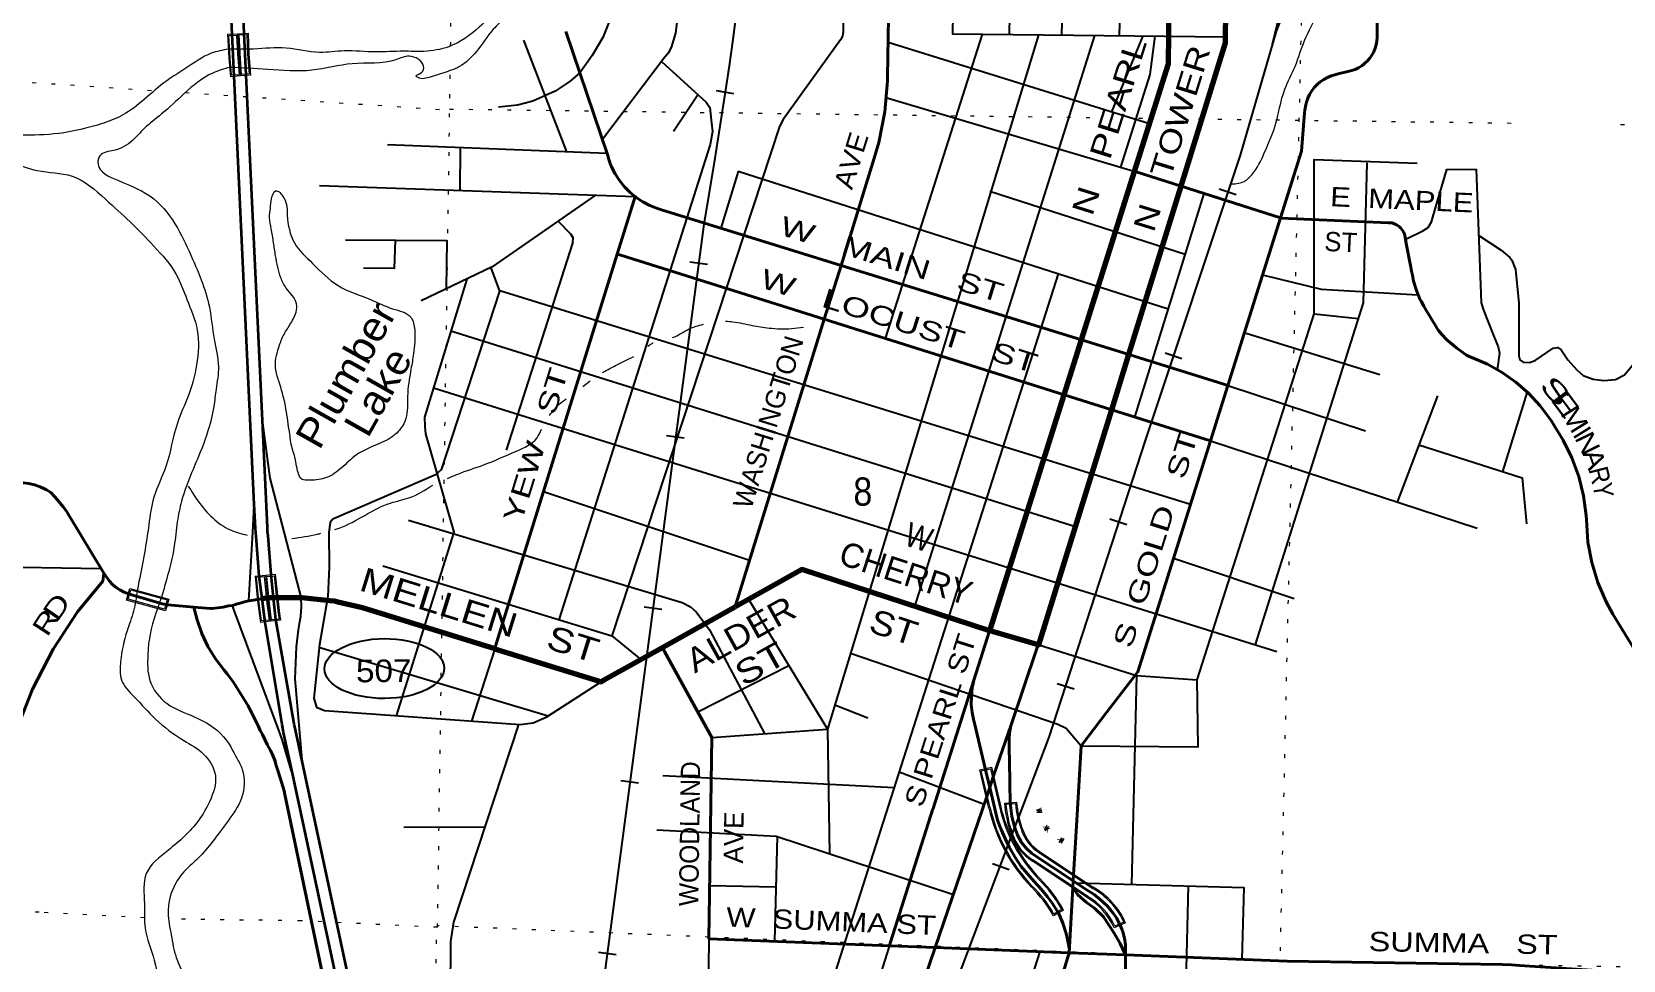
# Model space of a CAD drawing. Header units: feet. Extents: x -518066 to -250644, y -364975 to -177792.
# Drawn here: x -498578 to -488679, y -285641 to -279866 of the extents above; entities that cross this region are included whole.
import ezdxf
from ezdxf.enums import TextEntityAlignment as Align

# ---------------------------------------------------------------- set-up
doc = ezdxf.new("R2010")
doc.units = ezdxf.units.FT
doc.header["$LTSCALE"] = 80
doc.linetypes.add('DOTTED', pattern=[1.5, 0.3, -1.2])
for name, color, linetype, lineweight in [('17', 7, 'Continuous', 25), ('18', 7, 'Continuous', 35), ('19', 7, 'Continuous', 25), ('23', 7, 'Continuous', 70), ('26', 7, 'Continuous', 40), ('29', 7, 'Continuous', 25), ('34', 7, 'Continuous', 25), ('39', 7, 'Continuous', 13), ('41', 7, 'Continuous', 13), ('55', 7, 'Continuous', 13), ('61', 7, 'Continuous', 13), ('7', 7, 'DOTTED', 13)]:
    doc.layers.add(name, color=color, linetype=linetype, lineweight=lineweight)
doc.layers.add('27', color=7, linetype='Continuous')

msp = doc.modelspace()

# ---------------------------------------------------------------- linework, layer by layer
at = {"layer": '17'}
msp.add_ellipse((-496385.31, -283827.27), major_axis=(372.5, 2.39), ratio=0.500121, dxfattribs=at)
at = {"layer": '18'}
for points in [[(-497143.84, -282283.7), (-497244.75, -280136.22), (-497318.66, -278563.31)], [(-497194.61, -282807.08), (-497319.82, -280142.49), (-497391.39, -278619.4)], [(-497074.29, -283386.72), (-497088.5, -283242.92), (-497107.38, -283000.46), (-497111.33, -282975.46), (-497112.5, -282950.46), (-497143.84, -282283.7)], [(-497145.5, -283392.35), (-497163.46, -283249.97), (-497182.6, -283004), (-497185.31, -282982.09), (-497187.7, -282954), (-497194.61, -282807.08)], [(-496955.37, -284488.03), (-497011.8, -284224.75), (-497015.24, -284209.67), (-497021.92, -284174.75), (-497126.86, -283540.08), (-497145.5, -283392.35)], [(-496896.42, -284403.88), (-496938.18, -284209.01), (-496945.86, -284173.17), (-496948.29, -284159.01), (-497060.83, -283522.9), (-497074.29, -283386.72)], [(-496807.99, -295885.87), (-496674.35, -295697.74), (-496527.45, -295436.93), (-496408.62, -295162.19), (-496319.16, -294876.54), (-496260.04, -294583.1), (-496234.57, -294313.1), (-496232.36, -294289.65), (-496229.11, -294263.1), (-495843.84, -291120.35), (-495786.11, -290649.41), (-495782.96, -290623.72), (-495781.29, -290599.41), (-495766.02, -290376.89), (-495770.68, -289866.23), (-495828.7, -289358.85), (-495933.41, -288887.47), (-495940.92, -288862.47), (-495946.28, -288837.47), (-496896.42, -284403.88)], [(-496666.55, -295530.71), (-496594.88, -295403.47), (-496479.18, -295135.97), (-496392.07, -294857.83), (-496334.52, -294572.12), (-496309.5, -294306.95), (-496306.71, -294277.38), (-496304.2, -294256.95), (-495887.95, -290861.35), (-495860.97, -290641.3), (-495857.87, -290615.95), (-495856.17, -290591.3), (-495841.23, -290373.64), (-495845.82, -289870.85), (-495902.95, -289371.31), (-496006.92, -288903.24), (-496014.52, -288878.24), (-496019.88, -288853.24), (-496955.37, -284488.03)]]:
    msp.add_lwpolyline(points, dxfattribs=at)
at = {"layer": '19'}
for points in [[(-496902.14, -283387.92), (-496903.16, -283383.48), (-497096.03, -282642.39), (-497139.76, -282314.33), (-497143.84, -282283.7)], [(-497228.45, -283406.56), (-497204.4, -282979), (-497197.55, -282857.08), (-497194.61, -282807.08)], [(-496896.42, -284403.88), (-496897.27, -284394.02), (-496940.64, -283890.98), (-496932.59, -283691.76), (-496919.14, -283586.57), (-496915.96, -283561.76), (-496911.42, -283536.57), (-496905.12, -283501.61), (-496900.63, -283440.84), (-496902.14, -283387.92)], [(-496955.37, -284488.03), (-496962.18, -284465.18), (-497020.65, -284268.98), (-497039.85, -284217.27), (-497321.42, -283459.06), (-497330.7, -283434.06)]]:
    msp.add_lwpolyline(points, dxfattribs=at)
at = {"layer": '23'}
for p, q in [((-492048.78, -281782.57), (-491718.71, -280734.31)), ((-491753.74, -281874.13), (-491428.96, -280826.59)), ((-492156.4, -282124.33), (-492048.78, -281782.57)), ((-491860.23, -282217.62), (-491753.74, -281874.13)), ((-496902.14, -283387.92), (-497074.29, -283386.72)), ((-494655.7, -283695.19), (-494203.58, -283443.02)), ((-492620.09, -283592.35), (-492620.08, -283592.35)), ((-492317.46, -283678.55), (-492618.75, -283592.7))]:
    msp.add_line(p, q, dxfattribs=at)
for points in [[(-491718.71, -280734.31), (-491508.13, -280065.56), (-491501.36, -279494.3)], [(-491428.96, -280826.59), (-491152.33, -279934.33), (-491148.39, -279497.92)], [(-492620.06, -283592.27), (-492618.75, -283592.7), (-492156.4, -282124.33)], [(-492317.46, -283678.55), (-492313.52, -283679.67), (-491860.23, -282217.62)], [(-492620.06, -283592.27), (-493788.85, -283211.69), (-494203.58, -283443.02)], [(-497074.29, -283386.72), (-497111.14, -283386.46), (-497145.5, -283392.35)], [(-495698.38, -283704.22), (-496520.41, -283449.28), (-496675.14, -283413.08), (-496696.39, -283408.11), (-496725.14, -283405.24), (-496898.51, -283387.95), (-496902.14, -283387.92)], [(-495698.38, -283704.22), (-495066.98, -283900.03), (-495038.67, -283908.81), (-495016.98, -283896.71), (-494655.7, -283695.19)]]:
    msp.add_lwpolyline(points, dxfattribs=at)
at = {"layer": '26'}
for p, q in [((-490811.09, -281023.38), (-491428.96, -280826.59)), ((-491138.2, -282065.13), (-490811.09, -281023.38)), ((-493648.7, -281654.29), (-493544.52, -281318.44)), ((-489654.18, -281876.33), (-489655.28, -281875.7)), ((-489651.42, -281878.26), (-489654.18, -281876.33)), ((-491246.76, -282410.85), (-491138.2, -282065.13)), ((-497228.45, -283406.56), (-497145.5, -283392.35)), ((-492717.83, -283899.38), (-492620.08, -283592.35)), ((-492646.91, -284448.35), (-492619.16, -284567.89)), ((-492957.99, -285562.59), (-492640.42, -284628.48)), ((-492126, -285595.01), (-492102.41, -285190.53)), ((-492957.99, -285562.59), (-493243.85, -285551.45)), ((-491774.88, -285608.69), (-492126, -285595.01))]:
    msp.add_line(p, q, dxfattribs=at)
for points in [[(-490811.09, -281023.38), (-490680.44, -280607.32), (-490660.57, -280370.53), (-490659.16, -280353.71), (-490653.28, -280320.53), (-490649.37, -280303.83), (-490640.81, -280279.23), (-490629.73, -280255.65), (-490616.25, -280233.37), (-490600.51, -280212.61), (-490582.69, -280193.62), (-490562.98, -280176.59), (-490541.59, -280161.71), (-490518.77, -280149.15), (-490496.1, -280139.61), (-490465.42, -280130.15), (-490446.1, -280125.49), (-490417.11, -280118.5), (-490367.11, -280106.42), (-490346.36, -280099.1), (-490325.39, -280089.12), (-490305.57, -280077.01), (-490287.13, -280062.88), (-490270.27, -280046.91), (-490255.17, -280029.26), (-490241.99, -280010.13), (-490230.89, -279989.73), (-490221.98, -279968.28), (-490215.36, -279946.02), (-490211.11, -279923.18), (-490209.26, -279900.03), (-490209.85, -279876.81), (-490205.48, -279242.18)], [(-493544.52, -281318.44), (-493337.86, -280652.25), (-493310.09, -280553.23), (-493272.99, -280363.62), (-493258.14, -280196.16), (-493255.91, -280171.09), (-493255.48, -280146.16), (-493244.79, -279526.5)], [(-494825.18, -280891.14), (-494856.96, -280865.17), (-494891.8, -280830.03), (-494922.77, -280791.43), (-494949.54, -280749.81), (-494971.81, -280705.62), (-494979.88, -280684.34), (-494989.35, -280659.34), (-494995.14, -280634.34), (-495257.23, -279863.68)], [(-491428.96, -280826.59), (-491708.98, -280737.41), (-491718.71, -280734.31)], [(-494936.19, -281248.75), (-494833.26, -280917.17), (-494825.18, -280891.14)], [(-493544.52, -281318.44), (-494660.57, -280972.13), (-494687.14, -280964.22), (-494733.27, -280946.28), (-494777.26, -280923.62), (-494818.64, -280896.48), (-494825.18, -280891.14)], [(-489654.18, -281876.33), (-489714.48, -281834.08), (-489775.21, -281781.48), (-489806.7, -281747.83), (-489830.48, -281722.43), (-489845.12, -281697.83), (-489908.78, -281590.93), (-489919.81, -281572.42), (-489936.45, -281540.93), (-489941.08, -281532.18), (-489965.28, -281475.18), (-489983.4, -281415.96), (-489990.36, -281380.18), (-489995.31, -281354.68), (-489999.98, -281330.18), (-490028.18, -281182.15), (-490035.75, -281142.39), (-490037.19, -281132.15), (-490039.43, -281124.35), (-490043.59, -281114.02), (-490048.82, -281104.18), (-490055.04, -281094.94), (-490062.2, -281086.4), (-490070.2, -281078.66), (-490078.98, -281071.79), (-490088.42, -281065.88), (-490089.21, -281065.49), (-490116.02, -281054.99), (-490139.21, -281053.95), (-490809.18, -281023.99), (-490811.09, -281023.38)], [(-495698.38, -283704.22), (-495686.88, -283667.17), (-494936.19, -281248.75)], [(-493648.7, -281654.29), (-494914.03, -281255.73), (-494936.19, -281248.75)], [(-491753.74, -281874.13), (-492048.78, -281782.57), (-493544.52, -281318.44)], [(-494203.58, -283443.02), (-494199.31, -283429.26), (-493648.7, -281654.29)], [(-491860.23, -282217.62), (-492156.4, -282124.33), (-493648.7, -281654.29)], [(-491138.2, -282065.13), (-491163.24, -282057.36), (-491753.74, -281874.13)], [(-489620.13, -281892.19), (-489627.62, -281889.59), (-489641.82, -281883.37), (-489654.18, -281876.33)], [(-488529.44, -283837.35), (-488744.19, -283488.18), (-488784.79, -283412.27), (-488836.02, -283292.51), (-488874.44, -283168.06), (-488899.65, -283040.27), (-488906.88, -282901.3), (-488908.93, -282874.04), (-488926.04, -282751.84), (-488955.82, -282632.09), (-488997.96, -282516.12), (-489051.99, -282405.19), (-489101.72, -282325.51), (-489127.83, -282283.66), (-489133.09, -282275.51), (-489195.64, -282191.88), (-489267.04, -282114.74), (-489346.11, -282045.49), (-489431.99, -281984.88), (-489523.73, -281933.58), (-489620.33, -281892.15)], [(-491246.76, -282410.85), (-491279.98, -282400.39), (-491860.23, -282217.62)], [(-492097.78, -285111.18), (-492077.99, -284771.85), (-492050.89, -284307), (-491892.14, -284100.41), (-491697.96, -283847.72), (-491246.76, -282410.85)], [(-498131.26, -283233.96), (-498131.29, -283233.91), (-498347.31, -282871.82), (-498362.19, -282846.87), (-498382.32, -282821.82), (-498420.22, -282774.64), (-498437.65, -282756.41), (-498460.5, -282732.51), (-498487.29, -282715.99), (-498494.65, -282711.49), (-498527.35, -282695.92), (-498561.49, -282683.86), (-498596.71, -282675.43), (-498632.62, -282670.73), (-498643.82, -282670.45), (-498668.82, -282669.81), (-498693.82, -282668.57), (-501912.29, -282578.84)], [(-498131.26, -283233.96), (-498137.12, -283283.91), (-498293.13, -283474.43), (-498446.12, -283707.21), (-498573.93, -283954.71), (-498675.17, -284214.21)], [(-497977.7, -283361.9), (-498004.56, -283351.29), (-498030.16, -283337.92), (-498054.23, -283321.96), (-498076.49, -283303.56), (-498095.76, -283283.91), (-498131.26, -283233.96)], [(-497977.7, -283361.9), (-497929.11, -283377.29), (-497864.49, -283396.24), (-497801.82, -283414.63), (-497766.17, -283424.67), (-497736.24, -283430.35)], [(-497330.7, -283434.06), (-497305.7, -283425.67), (-497275.39, -283418.05), (-497247.01, -283410.23), (-497228.45, -283406.56)], [(-497569.84, -283444.87), (-497731.94, -283431.56), (-497736.24, -283430.35)], [(-497569.84, -283444.87), (-497467.53, -283453.28), (-497455.62, -283452.67), (-497388.19, -283445.01), (-497355.7, -283437.83), (-497330.7, -283434.06)], [(-496164.95, -288618.18), (-497003.6, -284610.59), (-497008.49, -284587.19), (-497016.84, -284560.59), (-497044.23, -284473.3), (-497057.77, -284430.12), (-497059.73, -284423.3), (-497065.48, -284403.26), (-497083.84, -284357.86), (-497088.14, -284349.53), (-497094.42, -284337.38), (-497113.37, -284299.53), (-497144.09, -284238.19), (-497157.19, -284212.03), (-497168.93, -284188.19), (-497232.23, -284059.63), (-497326.24, -283910.43), (-497363.02, -283860.08), (-497381.66, -283837.05), (-497435.9, -283765.94), (-497482.44, -283689.68), (-497520.76, -283608.98), (-497550.42, -283524.71), (-497563.51, -283470.91), (-497569.84, -283444.87)], [(-492620.08, -283592.35), (-492620.06, -283592.27), (-492619.29, -283589.87)], [(-493243.85, -285551.45), (-494366.17, -285507.71), (-494347.66, -284255.97), (-494641.69, -283720.7), (-494655.7, -283695.19)], [(-492489.18, -284183.62), (-492325.87, -283703.28), (-492317.46, -283678.55)], [(-493243.85, -285551.45), (-493236.61, -285528.72), (-492972.59, -284699.51), (-492972.15, -284698.12), (-492971.77, -284696.94), (-492717.83, -283899.38)], [(-492646.91, -284448.35), (-492714.61, -284166.01), (-492718.52, -284151.95), (-492729, -284101.35), (-492734.13, -284049.92), (-492733.86, -283998.25), (-492728.19, -283946.88), (-492722.63, -283921.39), (-492717.83, -283899.38)], [(-492595.01, -284494.92), (-492519.64, -284273.22), (-492489.18, -284183.62)], [(-492491.64, -284660.85), (-492492.69, -284635.85), (-492492.89, -284633.66), (-492494.15, -284572.27), (-492494.62, -284549.02), (-492495, -284522.27), (-492497.91, -284312.31), (-492499.23, -284288.25), (-492498.58, -284272.68), (-492498.02, -284262.31), (-492496.13, -284227.13), (-492492.92, -284207.07), (-492489.18, -284183.62)], [(-492640.42, -284628.48), (-492619.16, -284567.89), (-492595.01, -284494.92)], [(-492619.16, -284567.89), (-492570.14, -284770.8), (-492548.97, -284827.65), (-492523.34, -284884.51), (-492497.72, -284938.02), (-492458.72, -285004.91), (-492425.3, -285057.31), (-492342.85, -285152.07), (-492299.4, -285200.01), (-492259.29, -285247.94), (-492229.21, -285288.08), (-492191.07, -285349.43)], [(-492491.64, -284660.85), (-492482.68, -284747.39), (-492465.96, -284809.82), (-492445.91, -284864.44), (-492421.4, -284910.15), (-492393.54, -284944.71), (-492356.78, -284978.16), (-492101.31, -285147.69)], [(-492102.41, -285190.53), (-492099.84, -285146.54), (-492097.78, -285111.18)], [(-492102.41, -285190.53), (-492071.67, -285235.22), (-492020.31, -285279.75), (-491965.53, -285320.86), (-491912.46, -285372.24), (-491879.93, -285418.49), (-491845.69, -285473.3), (-491808.03, -285538.39), (-491774.88, -285608.69)], [(-492101.31, -285147.69), (-492035.9, -285191.09), (-491970.17, -285233.45), (-491932.29, -285264.67), (-491888.84, -285303.69), (-491850.95, -285348.28), (-491830.9, -285377.27), (-491807.04, -285423.83)], [(-492126.07, -285569.4), (-492129.76, -285541.26), (-492143.49, -285475.19), (-492164.04, -285410.91), (-492184.27, -285364.9), (-492191.07, -285349.43)], [(-491774.88, -285608.69), (-491774.17, -285588.09), (-491775.01, -285566.31), (-491775.78, -285546.42), (-491781.74, -285505.14), (-491791.98, -285464.72), (-491797.95, -285448.51), (-491807.04, -285423.83)], [(-492673.71, -287415.39), (-492698.04, -287414.52), (-493576.98, -287383.28), (-492957.99, -285562.59)], [(-492126.74, -285607.72), (-492126, -285595.01), (-492957.99, -285562.59)], [(-492673.71, -287415.39), (-492672.02, -287406.43), (-492646.94, -287322.86), (-492639.44, -287297.86), (-492628.97, -287272.86), (-492558.48, -287064.22), (-492316.95, -286232.5), (-492130.26, -285608.13)], [(-492174.21, -290282.28), (-492155.19, -289444.57), (-492154.63, -289419.68), (-492152.98, -289394.57), (-492152.83, -289392.26), (-492148.2, -289365.3), (-492147.67, -289363.41), (-492138.26, -289331.82), (-492131.57, -289313.41), (-491863.23, -288574.78), (-491854.37, -288550.39), (-491847.49, -288524.78), (-491835.87, -288481.52), (-491814.81, -288365.22), (-491807.9, -288272.35), (-491805.88, -288245.17), (-491805.61, -288222.35), (-491775.17, -285616.31), (-491774.88, -285608.69)], [(-485521.56, -287267.35), (-487599.7, -285987.82), (-487624.89, -285972.31), (-487649.7, -285958.36), (-487742.57, -285906.14), (-487889.7, -285841.17), (-488042.81, -285791.94), (-488177.24, -285763.79), (-488197.63, -285759.52), (-488227.24, -285755.71), (-488386.67, -285735.2), (-489323.17, -285673.77), (-489348.19, -285672.13), (-489373.17, -285671), (-489432.35, -285668.32), (-490770.22, -285647.85), (-491774.88, -285608.69)]]:
    msp.add_lwpolyline(points, dxfattribs=at)
at = {"layer": '29'}
for p, q in [((-492452.91, -276785.61), (-492498.89, -279882.43)), ((-492120.64, -277236.53), (-492172.3, -279886.02)), ((-491811.76, -279889.98), (-491748.02, -277236.02)), ((-495518.75, -279916.57), (-495251.96, -280612.11)), ((-492315.95, -279884.44), (-493628.66, -284203.28)), ((-493268.59, -281774.02), (-492663.64, -279880.62)), ((-491625.21, -280437.38), (-493251.78, -279931.67)), ((-493085.23, -283440.8), (-491965.43, -279888.29)), ((-491667.21, -279891.57), (-491861.47, -280363.92)), ((-494433.3, -280256.5), (-494587.42, -280486.72)), ((-493265.12, -280274.87), (-491708.98, -280737.41)), ((-494999.43, -280621.72), (-496366.55, -280569.68)), ((-495914.29, -280586.9), (-495915.9, -280852.66)), ((-496788.43, -280821.88), (-494825.18, -280891.14)), ((-491403.56, -281251.16), (-492618.24, -280858.38)), ((-491716.96, -282262.04), (-491286.04, -280872.11)), ((-492192.87, -281372.27), (-493795.5, -286388.99)), ((-495667.13, -281475.84), (-491370.08, -282803.56)), ((-490600.3, -281620.64), (-490327.65, -281649.03)), ((-492086.13, -282946.25), (-495971.67, -281726.99)), ((-491024.38, -281740.12), (-490192.93, -281997.46)), ((-496079.3, -282079.83), (-490832.98, -283720.55)), ((-491138.2, -282065.13), (-490281.78, -282348.18)), ((-489275.42, -282105.69), (-489430.17, -282602.03)), ((-489834.33, -282130.47), (-490084.36, -282791.05)), ((-491246.76, -282410.85), (-489587.19, -282953.66)), ((-495394.31, -282724.62), (-494113.81, -283153.64)), ((-490726.44, -283394.16), (-491476.15, -283141.36)), ((-495366.33, -284123.13), (-496792.36, -283697.12)), ((-495698.38, -283704.22), (-495843.14, -284154.43)), ((-494435.48, -284096.1), (-493869.62, -283807.32)), ((-491705.54, -283869.89), (-491737.45, -285169.81)), ((-493583.17, -284053.6), (-493377.44, -284133.96)), ((-494347.66, -284255.97), (-493628.66, -284203.28)), ((-493214.39, -284569.95), (-494653.76, -284494.4)), ((-493182.32, -284469.54), (-492655.02, -284671.42)), ((-495760.48, -284813.3), (-496263.93, -284816.62)), ((-493941.96, -284871.18), (-493958.37, -285523.6)), ((-493949.89, -285186.56), (-494361.31, -285179.36)), ((-491385.36, -285179.77), (-491433.02, -287096.73)), ((-494366.17, -285507.71), (-494390.59, -287088.83)), ((-493236.61, -285528.72), (-493539.75, -286486.38)), ((-492307.64, -285587.93), (-492667.46, -286705.67))]:
    msp.add_line(p, q, dxfattribs=at)
for points in [[(-492797.25, -276783.43), (-492851.23, -279878.56), (-491152, -279897.23)], [(-493492.22, -277238.43), (-493531.8, -279864.28), (-493535.05, -279892.68), (-493548.34, -279914.84), (-493904.93, -280411.16), (-493926.24, -280454.53), (-494970.33, -283624.13)], [(-494921.48, -279509.34), (-494984.52, -279796.4), (-495025.65, -279901.54), (-495092.09, -280012.33), (-495167.4, -280118.68), (-495229.41, -280171.86), (-495322.44, -280233.9), (-495461.84, -280297.2), (-495557.21, -280322.53), (-495674.59, -280334.83)], [(-494529.78, -279513.35), (-494575.11, -279873.74), (-494600.39, -279963.58), (-494620.68, -279999.29), (-494649.08, -280033.84), (-495028.43, -280536.46)], [(-491593.08, -279892.38), (-491623.26, -280130.67), (-491806.56, -280708.41)], [(-494661.44, -280050.22), (-494382.69, -280302.25), (-494361.19, -280335.82), (-494352.19, -280415.19), (-494343.47, -280486.49), (-494358.23, -280565.89), (-495300.17, -283523.26)], [(-491508.97, -281591.17), (-494184.33, -280734.85), (-494292.54, -281086.33)], [(-492050.89, -284307), (-491323.56, -284313.66), (-491329.93, -283897.45), (-490600.29, -281620.62), (-490601.28, -280659.7), (-489960.88, -280683.55)], [(-490273.18, -280679.76), (-490297.01, -281551.93), (-490968.1, -283678.29)], [(-490027.3, -281154.46), (-489924.77, -281104.67), (-489892.2, -281082.42), (-489871.61, -281047.06), (-489844.41, -280954.34), (-489775.19, -280721.99), (-489593.5, -280719.79)], [(-489593.5, -280719.79), (-489561.54, -281552.25), (-489548.78, -281597.19), (-489484.85, -281754.77), (-489455.77, -281825.48), (-489448.58, -281864.67), (-489462.28, -281967.94)], [(-495072.65, -280882.41), (-495714.07, -281327.42), (-496155.43, -281539.18)], [(-495626.41, -282469.3), (-495213.52, -281180.71), (-495211.69, -281146.78), (-495224.98, -281124.62), (-495304.4, -281043.19)], [(-489577.68, -281131.78), (-489437.51, -281224.32), (-489384.16, -281269.5), (-489371.07, -281286.36), (-489348.92, -281343.97), (-489327.95, -281553.63), (-489328.98, -281882.39), (-489322.7, -281905.49), (-489300.19, -281920.06), (-489262.53, -281922.28), (-489226.67, -281910.68), (-489115.5, -281833.63), (-489085.34, -281829.22), (-489065.41, -281844.72), (-489022.39, -281907.13), (-488967.96, -281968.8), (-488928.09, -282004.25), (-488865.84, -282027.63), (-488799.63, -282035.28), (-488727.71, -282029.3), (-488671.17, -281999.82), (-488620.38, -281940.14)], [(-496626.82, -281159.55), (-495995.75, -281164.51), (-496000.16, -281464.68)], [(-496318.94, -281161.97), (-496323.55, -281337.33), (-496515.09, -281335.8)], [(-495722.65, -281333.37), (-495668.07, -281478.75), (-496031.18, -282591.43), (-496066.62, -282622.45), (-496706.45, -282897.47), (-496722.22, -282919.36), (-496731.56, -282977.58), (-496728.52, -283196.74), (-496737.01, -283379.57), (-496789.11, -283678.47), (-496823.66, -284011.75), (-496806.39, -284067.1), (-496758.64, -284088.93), (-495540.45, -284176.08), (-495459.75, -284164.59), (-495373.6, -284127.84), (-495016.98, -283896.71)], [(-495873.06, -281403.7), (-496135.21, -282263.12), (-496133.07, -282321.12), (-496128.6, -282365.73), (-495952.7, -282978.98), (-496312.29, -284120.86)], [(-490922.38, -281377.79), (-490558.15, -281466.34), (-489957.09, -281501.95)], [(-489950.02, -282436.12), (-489306.65, -282641.45), (-489280.49, -282927.22)], [(-498872.16, -282663.6), (-498886.93, -283191.82), (-498148.36, -283205.3)], [(-496235.99, -282903.18), (-494533.02, -283416.35), (-494480.78, -283442.27), (-494445.35, -283473.29), (-494363.12, -283585.26), (-494021.5, -284232.07)], [(-496394.04, -283188.73), (-494970.33, -283624.13), (-494790.03, -283770.12)], [(-494119.77, -283396.27), (-493628.66, -284203.28), (-493616.99, -284979.26)], [(-492313.52, -283679.67), (-491705.54, -283869.89), (-491329.93, -283897.45)], [(-493485.39, -283731.91), (-492196.63, -284172.4), (-492144.08, -284197.82), (-492050.89, -284307)], [(-495549.97, -284175.4), (-495955.87, -285405.38), (-495973.59, -285525.03), (-495988.03, -287801.2)], [(-494690.34, -284829.67), (-493948.06, -284870.84), (-492845.56, -285231.89)], [(-492082.7, -285160.04), (-491039.1, -285189.57), (-491050.84, -285636.91)]]:
    msp.add_lwpolyline(points, dxfattribs=at)
at = {"layer": '29', "linetype": 'DOTTED', "lineweight": 100}
msp.add_arc((-492069.89, -284674.91), 244.62, 185.98614, 248.60439, dxfattribs=at)
at = {"layer": '34', "lineweight": 13}
for p, q in [((-490480.42, -278359.31), (-490863.6, -279944.5)), ((-494401.88, -281078.23), (-496673.65, -298236.67))]:
    msp.add_line(p, q, dxfattribs=at)
at = {"layer": '34'}
for p, q in [((-494322.09, -280231.09), (-494212.42, -280248.41)), ((-491191.63, -280843.21), (-491086.46, -280878.25)), ((-494484.93, -281296.3), (-494374.85, -281310.87)), ((-491528.8, -281863.44), (-491423.63, -281898.48)), ((-494630.59, -282376.46), (-494520.52, -282391.04)), ((-491871.4, -282896.62), (-491765.97, -282930.85)), ((-494769.27, -283443.81), (-494659.19, -283458.38)), ((-492200.59, -283919.44), (-492095.16, -283953.65)), ((-494914.93, -284523.97), (-494804.85, -284538.54)), ((-492601.84, -285038.96), (-492498.18, -285078.21)), ((-495053.6, -285591.29), (-494943.53, -285605.87))]:
    msp.add_line(p, q, dxfattribs=at)
at = {"layer": '34', "lineweight": 13}
msp.add_lwpolyline([(-488228.33, -272568.89), (-488719.48, -273636.8), (-488936.74, -274060.69), (-489084.21, -274407.62), (-489197.76, -274763.31), (-489336.96, -275196.92), (-489452.62, -275558.6), (-489561.33, -275972.74), (-489737.48, -276745.56), (-489877.29, -277110.75), (-490505.9, -279024.69), (-490837.83, -279860.56), (-491062.1, -280632.34), (-491653.78, -282408.21), (-492252.9, -284254.31), (-492935.38, -286056.37), (-493729.97, -288741.17), (-494756.08, -292062.71)], dxfattribs=at)
at = {"layer": '34'}
for points in [[(-496736.16, -274885.48), (-496612.45, -275129.93), (-494731.82, -278085.04), (-494655.15, -278188.5), (-494583.55, -278295.46), (-494491.36, -278449.79), (-494407.22, -278609.14), (-494315.69, -278817.87), (-494247.2, -279035.22), (-494213.59, -279206.16), (-494193.91, -279378.53), (-494183.78, -279510.56), (-494185.18, -279642.44), (-494200.15, -279785.17), (-494219.04, -279927.49), (-494240.7, -280076.99), (-494263.2, -280226.31), (-494330.4, -280651.62), (-494400.74, -281076.33), (-494400.78, -281078.32), (-496550.34, -297313.64)], [(-489957.86, -277359.57), (-490504.87, -279025.07), (-490836.79, -279860.92), (-491061.05, -280632.67), (-491652.74, -282408.56), (-492251.86, -284254.68), (-492438.47, -284747.4)], [(-490479.19, -278358.92), (-490862.54, -279944.77)], [(-492439.51, -284749.07), (-492934.34, -286056.74), (-493249.02, -287120)]]:
    msp.add_lwpolyline(points, dxfattribs=at)
at = {"layer": '34', "lineweight": 13}
msp.add_spline([(-494732.73, -278085.66), (-494584.47, -278296.04), (-494408.21, -278609.61), (-494248.27, -279035.5), (-494195, -279378.64), (-494186.28, -279642.37), (-494220.13, -279927.33), (-494264.28, -280226.14), (-494401.84, -281076.22)], degree=3, dxfattribs=at)
at = {"layer": '39'}
msp.add_line((-495151.36, -282071.98), (-495105.18, -282036.36), dxfattribs=at)
for points in [[(-491123.92, -280812.08), (-491043.42, -280799.71), (-490988.33, -280754.61), (-490911.35, -280619.45), (-490845.84, -280455.88), (-490782.93, -280221.85), (-490719.88, -280080.35), (-490660.42, -279918.66), (-490578.71, -279747.39), (-490498.88, -279471.45), (-490431.05, -279291.84), (-490364.1, -279156.46), (-490272.8, -279007.52), (-490210.97, -278926.36), (-490135.83, -278881.68), (-490045.49, -278879.58), (-489947.13, -278877.67), (-489855.94, -278833.33), (-489823.4, -278811.9), (-489856.65, -278768.94), (-489861.28, -278700.44), (-489823.35, -278610.72), (-489787.34, -278516.93), (-489733.2, -278419.5), (-489685.45, -278340.05), (-489658.85, -278314.46), (-489609.03, -278331.61), (-489600.05, -278384.11), (-489640.69, -278507.98), (-489673.37, -278636.04), (-489705.73, -278748.01), (-489730.38, -278775.66), (-489758.94, -278799.19), (-489796.84, -278788.32), (-489822.1, -278804)], [(-495474.6, -279458.62), (-495574.18, -279612.83), (-495687.01, -279735.16), (-495795.42, -279837.47), (-495984.46, -279958.18), (-496139.54, -279987.07), (-496265.93, -279986.39), (-496438.58, -279990.76), (-496635.09, -279984.57), (-496787.77, -279993.4), (-496995.91, -279966.83), (-497198.68, -279972.59), (-497354.86, -279972.93)], [(-495405.31, -279528.64), (-495530, -279710.34), (-495633.79, -279782.56), (-495707.38, -279849.4), (-495812.5, -279987.99), (-495918.74, -280082.3), (-496021.88, -280122.35), (-496126.86, -280154.32), (-496168.99, -280153.42), (-496186.79, -280140.97), (-496154.25, -280119.53), (-496141.41, -280079.57), (-496230.44, -280017.32), (-496313.17, -280039.7), (-496584.53, -280064.11), (-496836.17, -280105.03), (-497110.94, -280099.18), (-497346.93, -280086.89)], [(-497354.86, -279972.93), (-497462.06, -279999.17), (-497620.45, -280092.37), (-497720.07, -280156.64), (-497862.85, -280272.3), (-497993.29, -280372.13), (-498114.8, -280427.88), (-498243.97, -280465.37), (-498411.16, -280498.03), (-498650.16, -280509.04), (-499031.83, -280531.11), (-499275.45, -280572.2), (-499471.05, -280620.35), (-499774.04, -280720.53), (-500012.41, -280799.97), (-500323.26, -280891.93), (-500630.38, -280998.07), (-500977.91, -281117.43), (-501187.37, -281157.24), (-501546.2, -281240.15), (-501797.63, -281271.02), (-502176.53, -281254.92), (-502505.16, -281233.86), (-502847.44, -281192.39), (-503072.75, -281221.81), (-503227.05, -281311.08), (-503316.39, -281363.49), (-503361.85, -281381.78)], [(-497346.93, -280086.89), (-497452.51, -280122.09), (-497629.63, -280249.1), (-497770.66, -280376.86), (-497878.82, -280467.11), (-497952.56, -280541.98), (-498068.19, -280603.9), (-498155.11, -280636.26), (-498166.19, -280688.32), (-498043.84, -280789.51), (-497819.43, -280904.93), (-497672.58, -281085.08), (-497578.19, -281280.22), (-497524.6, -281408.11), (-497473.85, -281578.18), (-497443.77, -281777.98), (-497417.14, -281949.55), (-497431.96, -282088.04), (-497446.19, -282196.38), (-497513.23, -282436.37), (-497646.68, -282785.59), (-497673.34, -282913.78), (-497692.47, -283066.26), (-497740.81, -283274.45), (-497770.92, -283382.83)], [(-503436.31, -281656.01), (-503383.67, -281615.56), (-503291.5, -281522.96), (-503193.54, -281440.55), (-503039.78, -281377.42), (-502852.4, -281339.14), (-502704.11, -281348.33), (-502547.8, -281357.69), (-502383.77, -281383.3), (-502093.53, -281417.63), (-501891.24, -281436.01), (-501583.94, -281420.41), (-501410.85, -281393.91), (-501161.66, -281375.06), (-500962.3, -281339.06), (-500753.98, -281256.97), (-500523.4, -281165.31), (-500268.62, -281068.12), (-499961.41, -280957.97), (-499715.51, -280902.84), (-499524.46, -280880.74), (-499311.17, -280851.07), (-499145.62, -280800.28), (-498993.65, -280727.06), (-498868.2, -280675.41), (-498709.8, -280680.79), (-498544.23, -280728.57), (-498328.23, -280763.34), (-498120.44, -280906.57), (-497966.8, -281048.65), (-497819.34, -281198.65), (-497680.42, -281374.62), (-497613.35, -281530.95), (-497548.97, -281721.42), (-497553.31, -281936.6), (-497605.43, -282132.64), (-497673.01, -282300.19), (-497744.67, -282570.26), (-497818.76, -282761.81), (-497850.29, -282932.14), (-497877.92, -283108.58), (-497911.57, -283284.91), (-497921.91, -283341.28)], [(-496978.39, -282343.11), (-497000.66, -282191.77), (-497041.7, -282038), (-497062.19, -281959.11), (-497043.58, -281832.77), (-497013.96, -281756.95), (-496972.43, -281687.42), (-496934.75, -281609.76), (-496931.69, -281557.52), (-496995.92, -281459.59), (-497028.76, -281396.52), (-497062.1, -281259.01), (-497074.48, -281176.27), (-497088.82, -281091.47), (-497099.43, -281020.83), (-497094.24, -280962.59), (-497087.05, -280904.41), (-497061.98, -280854.64), (-497010.68, -280897.98), (-496988.84, -281009.1), (-496944.11, -281179.04), (-496832.31, -281306.14), (-496672.58, -281444.33), (-496471.67, -281531.09), (-496334.38, -281588.33), (-496221.07, -281641.04), (-496196.58, -281720.02), (-496203.56, -281866.73), (-496219.59, -281964.96), (-496241.08, -282135.51), (-496251.86, -282272.08), (-496270.77, -282313.92), (-496336.41, -282384.96), (-496443.84, -282439), (-496573.66, -282508.66), (-496663.57, -282589.23), (-496756.96, -282643.57), (-496859.54, -282655.47), (-496895.55, -282650.68), (-496924.58, -282597.76), (-496948.46, -282488.61), (-496961.65, -282446.09), (-496970.58, -282391.58), (-496975.62, -282343.19)], [(-494593.34, -281768.39), (-494578.22, -281762.5), (-494488.95, -281714.11), (-494400.75, -281684.79)], [(-494262.59, -281666.02), (-494217.18, -281669.6), (-494097.25, -281692.28), (-493991.24, -281708.62), (-493852.85, -281711.56), (-493778.44, -281703.09)], [(-494745.43, -281820.96), (-494715.45, -281801.83), (-494713, -281800.59)], [(-495028.34, -281985.09), (-494934.86, -281935.97), (-494834.2, -281885.5)], [(-495357.89, -282252.14), (-495296.97, -282181.76), (-495254.66, -282149.99)], [(-495993.22, -282644.57), (-495927.75, -282616.96), (-495768.09, -282560), (-495563.7, -282473.82), (-495435.64, -282392.05), (-495407.41, -282338.38)], [(-497604.67, -282691.93), (-497544.35, -282785.75), (-497452.16, -282890.31), (-497343.32, -282965.05), (-497238.77, -282996.8)], [(-496693.02, -282961.87), (-496666.9, -282953.29), (-496346.73, -282797.14), (-496233.73, -282765.35), (-496083.56, -282686.09)], [(-496959.96, -283018.53), (-496802.09, -282990.64), (-496781.14, -282985.75)], [(-497921.91, -283341.28), (-497945.39, -283469.27), (-497986, -283593.14), (-498025.96, -283783.4), (-498020.25, -283898.19), (-497940.13, -284004.51), (-497810.44, -284140.04), (-497632.58, -284274.58), (-497511.85, -284357.62), (-497436.35, -284494.02), (-497471.65, -284652.2), (-497542.32, -284773.41), (-497728.59, -284956.53), (-497865.97, -285102.49), (-497877.76, -285289.33), (-497872.82, -285442.33), (-497816.62, -285640.67), (-497785.6, -285892.79), (-497798.79, -286049.42), (-497860.28, -286213.08), (-497990.6, -286407.46), (-498115.11, -286612.02), (-498133.34, -286720.26), (-498156.26, -286961.18), (-498139.61, -287130.52), (-498066.97, -287309.09), (-497982.11, -287379.29), (-497799.85, -287395.23), (-497582.6, -287367.67), (-497333.1, -287332.74), (-497106.07, -287317.46), (-496913.22, -287305.46), (-496779.61, -287346.52), (-496714.16, -287384.13), (-496691.88, -287473.12), (-496715.03, -287625.52), (-496813.36, -287726.02), (-496973.66, -287815.15), (-497091.93, -287909.2), (-497182.85, -288040.04), (-497282.01, -288281.34), (-497341.95, -288467.16), (-497389.78, -288749.79), (-497389.1, -288914.76), (-497332.33, -289084.94), (-497226.63, -289215.95), (-497124.46, -289322.72), (-496966.77, -289462.87), (-496852.98, -289590.01), (-496796.92, -289695.82), (-496749.66, -289839.65), (-496795.81, -289939.25), (-496902.12, -290037.57), (-497041.85, -290100.98), (-497172.85, -290130.38)], [(-497770.92, -283382.83), (-497848.72, -283650.37), (-497856.56, -283740.73), (-497843.76, -283901.95), (-497736.29, -284045.06), (-497567.4, -284127.1), (-497385.32, -284251.68), (-497303.72, -284384.18)], [(-497303.72, -284384.18), (-497269.04, -284455.33), (-497274.65, -284634.26), (-497357.76, -284775.32), (-497452.61, -284902.05), (-497545.05, -285008.72), (-497620.71, -285079.53), (-497695.11, -285186.59), (-497730.45, -285346.77), (-497711.14, -285483.98), (-497679.89, -285625.46), (-497612.86, -285783.81), (-497586.34, -285961.4), (-497616.79, -286178.03), (-497685.57, -286305.31), (-497770.32, -286428.23), (-497864.96, -286544.92), (-497929.08, -286640.11), (-497974.57, -286806.12), (-497967.11, -287033.6), (-497928.91, -287128.96), (-497838.72, -287233.48), (-497632.15, -287237.87), (-497370.66, -287205.21), (-497191.64, -287182.87), (-497058.83, -287163.56), (-496982.38, -287153.11), (-496796.59, -287193.28), (-496651.28, -287250.69), (-496547.7, -287387.68), (-496478.87, -287556.11), (-496475.45, -287684.93), (-496512.84, -287847.09), (-496545.94, -287896.67), (-496599.6, -287871.39), (-496648.81, -287824.07), (-496870.33, -287964.21), (-496971.32, -288096.84), (-497103.08, -288263.01), (-497148.12, -288406.91), (-497219.55, -288566.32), (-497227.92, -288682.81), (-497205.75, -288876.41), (-497158.85, -289038.35), (-497047.33, -289179.52), (-496919.45, -289304.95), (-496807.32, -289415.97), (-496692.16, -289575.33), (-496618.55, -289705.64), (-496572.93, -289831.34), (-496569.07, -289938.04), (-496605.72, -290063.99), (-496677.25, -290128.85), (-496821.27, -290206.26), (-497017.22, -290272.5), (-497177.99, -290285.17), (-497348.16, -290267.48), (-497458.07, -290245.02), (-497552.66, -290160.52), (-497645.16, -289971.47), (-497743.78, -289788.32), (-497805.37, -289658.27), (-497842.84, -289526.71), (-497866.56, -289409.53), (-497868.18, -289290.81), (-497897.63, -289159.43), (-498005.64, -289143.04), (-498079.73, -289135.44), (-498311.54, -289188.85), (-498469.47, -289259.92), (-498600.01, -289365.78), (-498693.58, -289528.74), (-498755.35, -289706.47), (-498816.28, -289942.55), (-498884.3, -290230.78), (-498934.9, -290352.42), (-499011.36, -290562.02), (-499022.05, -290694.56), (-499001.78, -290783.51), (-498808.14, -290831.88), (-498611.23, -290817.96), (-498431.63, -290866.04), (-498262.34, -290927.97), (-498095.79, -291026.07), (-497941.38, -291129.93), (-497777.85, -291278.25), (-497662, -291403.42), (-497608.04, -291513.2), (-497640.51, -291631.19), (-497688.54, -291724.71), (-497795.97, -291778.76), (-497916.26, -291774.19), (-498012.28, -291760.08), (-498103.22, -291792.35), (-498171.59, -291899.52), (-498234.34, -292026.93), (-498309.52, -292073.61)]]:
    msp.add_spline(points, degree=3, dxfattribs=at)
at = {"layer": '55'}
for p, q in [((-497351.95, -279887.89), (-497305.33, -279885.64)), ((-497226.02, -280127.09), (-497273.34, -280131)), ((-497180.2, -283259.16), (-497132.59, -283254.84)), ((-497116.65, -283253.4), (-497070.75, -283249.25))]:
    msp.add_line(p, q, dxfattribs=at)
for points in [[(-497360.38, -279880.29), (-497297.8, -279877.27), (-497233.34, -279874.27)], [(-497360.38, -279880.29), (-497352.15, -280029.91), (-497342.84, -280144.79)], [(-497335.52, -280136.15), (-497344.17, -280029.37), (-497351.95, -279887.89)], [(-497305.33, -279885.64), (-497298.65, -280000.06), (-497289.29, -280132.32), (-497335.52, -280136.15)], [(-497297.8, -279877.27), (-497290.67, -279999.54), (-497280.75, -280139.65)], [(-497273.34, -280131), (-497282.69, -279999.02), (-497289.34, -279884.88), (-497241, -279882.63)], [(-497241, -279882.63), (-497236.08, -280002.13), (-497228.38, -280106.31), (-497226.02, -280127.09)], [(-497233.34, -279874.27), (-497228.09, -280001.67), (-497220.41, -280105.56), (-497217.14, -280134.39)], [(-497217.14, -280134.39), (-497280.75, -280139.65), (-497342.84, -280144.79)], [(-497188.94, -283251.92), (-497125.43, -283246.17), (-497063.55, -283240.57)], [(-497188.94, -283251.92), (-497173.9, -283407.17), (-497156.42, -283540)], [(-497149.51, -283531.2), (-497165.95, -283406.26), (-497180.2, -283259.16)], [(-497063.55, -283240.57), (-497052.88, -283352.08), (-497037.86, -283484.54), (-497031.36, -283526.47), (-497093.36, -283533.18), (-497156.42, -283540)], [(-497132.59, -283254.84), (-497115.5, -283422.66), (-497102.33, -283526.1), (-497149.51, -283531.2)], [(-497125.43, -283246.17), (-497107.55, -283421.75), (-497093.36, -283533.18)], [(-497086.41, -283524.37), (-497099.6, -283420.84), (-497116.65, -283253.4)], [(-497070.75, -283249.25), (-497060.84, -283352.91), (-497045.79, -283485.6), (-497040.55, -283519.41), (-497086.41, -283524.37)]]:
    msp.add_lwpolyline(points, dxfattribs=at)
at = {"layer": '61'}
for p, q in [((-497988.48, -283400.93), (-497968.59, -283328.32)), ((-497746.45, -283467.25), (-497988.48, -283400.93)), ((-492681.94, -284458.09), (-492608.7, -284440.63)), ((-492624.36, -284695.61), (-492681.94, -284458.09)), ((-492616.58, -284693.72), (-492672.27, -284464.01)), ((-492608.7, -284440.63), (-492553.15, -284678.19)), ((-492527.88, -284663.71), (-492452.44, -284657.75)), ((-492519.26, -284671.05), (-492459.77, -284666.35)), ((-492317.05, -284968.9), (-491978.24, -285195.54)), ((-492312.61, -284962.26), (-491973.8, -285188.9)), ((-492016.65, -285250.41), (-492353.6, -285025.42)), ((-492012.2, -285243.75), (-492349.15, -285018.76)), ((-492159.81, -285330.01), (-492223.12, -285365.73)), ((-492170.65, -285326.94), (-492220.05, -285354.81)), ((-491774.33, -285409.09), (-491845.53, -285441.17)), ((-491784.93, -285405.09), (-491841.46, -285430.56))]:
    msp.add_line(p, q, dxfattribs=at)
msp.add_lwpolyline([(-497978.65, -283395.32), (-497962.98, -283338.14), (-497736.37, -283400.24), (-497752.05, -283457.42)], close=True, dxfattribs=at)
for points in [[(-497968.59, -283328.32), (-497726.55, -283394.64), (-497746.45, -283467.25)], [(-492672.27, -284464.01), (-492614.65, -284450.27), (-492560.93, -284680.01)]]:
    msp.add_lwpolyline(points, dxfattribs=at)
for centre, radius, start, end in [((-491615.35, -284469.49), 1033.96, 192.59169, 224.018), ((-491615.35, -284469.49), 1025.96, 192.59169, 224.018), ((-491617.53, -284468.43), 966.67, 192.59164, 224.12821), ((-491617.53, -284468.43), 958.67, 192.59164, 224.12821), ((-491842.09, -284612.04), 687.74, 184.30823, 200.46339), ((-491842.09, -284612.04), 679.74, 184.98012, 200.46339), ((-491841.67, -284612.45), 620.45, 184.98368, 201.06046), ((-491841.67, -284612.45), 612.45, 184.24219, 201.06046), ((-492188.72, -284760.38), 311.92, 197.22966, 238.22456), ((-492188.72, -284760.38), 303.92, 197.22966, 238.22456), ((-492187.21, -284761.42), 244.63, 197.23023, 238.22327), ((-492187.21, -284761.42), 236.63, 197.23023, 238.22327), ((-492892.34, -285734.93), 764.31, 28.8854, 45.9174), ((-492892.34, -285734.93), 772.31, 29.48431, 45.9174), ((-492896.18, -285733.35), 831.6, 29.25554, 45.32017), ((-492896.18, -285733.35), 839.6, 28.7112, 45.32017), ((-492207.74, -285601.02), 466, 24.86282, 60.6786), ((-492207.74, -285601.02), 474, 23.88533, 60.6786), ((-492212.17, -285597.86), 398.71, 23.13939, 60.67846), ((-492212.17, -285597.86), 406.71, 24.28952, 60.67846)]:
    msp.add_arc(centre, radius, start, end, dxfattribs=at)
at = {"layer": '7'}
for p, q in [((-490624.89, -277282.3), (-490815.39, -285680.93)), ((-495972.86, -279953.36), (-495957.94, -278951.23)), ((-500013.02, -280085.47), (-497812.6, -280231.09)), ((-496054.55, -285436.85), (-495975.14, -280106.18)), ((-497623.26, -280243.62), (-496015, -280350.05)), ((-495979.65, -280346.19), (-491979.39, -280398.71)), ((-491693.12, -280402.47), (-491580.63, -280403.95)), ((-491319.86, -280407.37), (-489340.88, -280433.35)), ((-488694.91, -280442.29), (-486678.57, -280470.24)), ((-498532.56, -285343.04), (-500052.8, -285309.58)), ((-497877.3, -285377.65), (-498532.56, -285343.04)), ((-496204.56, -290697.28), (-496057.96, -285445.17))]:
    msp.add_line(p, q, dxfattribs=at)
for points in [[(-496054.55, -285436.85), (-496902.46, -285396.69), (-497726.57, -285385.85)], [(-474954.65, -285915.47), (-480205.62, -285824.22), (-485458.77, -285741.14), (-490767.85, -285646), (-496054.37, -285427.81)]]:
    msp.add_lwpolyline(points, dxfattribs=at)

# ---------------------------------------------------------------- texts
at = {"layer": '17'}
for s, height, rotation, width, p in [('N   PEARL', 135.5, 72.522, 1.3, (-491982.02, -281017.64)), ('N   TOWER', 135.5, 72.774, 1.25, (-491599.16, -281119.18)), ('W', 150.6, 341.964, 0.85, (-493160.59, -283056.41)), ('MELLEN   ST', 150.6, 342.77, 1.25, (-496549.59, -283338.22)), ('ALDER', 150.6, 29.151, 1.1, (-494454.15, -283858.94)), ('ST', 150.6, 341.964, 1.15, (-493380.46, -283595.96)), ('ST', 150.6, 29.151, 1.25, (-494150.6, -283941.37)), ('507', 140.5, 0.552, 1.1, (-496560.94, -283912.89))]:
    msp.add_text(s, height=height, rotation=rotation, dxfattribs=dict(at, width=width)).set_placement(p)
msp.add_text('CHERRY', height=150.6, rotation=341.964, dxfattribs=at).set_placement((-493568.11, -283173.65))
at = {"layer": '27'}
for s, height, rotation, width, p in [('AVE', 120.5, 72.766, 1.1, (-493476.53, -280853.24)), ('E  MAPLE', 120.5, 357.439, 1.2, (-490503.78, -280950.23)), ('W   MAIN   ST', 120.5, 342.761, 1.4, (-493934.1, -281125.18)), ('W   LOCUST   ST', 120.5, 342.517, 1.4, (-494055.47, -281453.13)), ('YEW   ST', 120.5, 72.755, 1.4, (-495533.46, -282927.04)), ('S  GOLD   ST', 120.4, 72.567, 1.4, (-491739.55, -283707.23)), ('D', 120.5, 55.429, 1.35, (-498419.53, -283541.19)), ('R', 120.5, 56.964, 1.3, (-498482.42, -283635.45)), ('S PEARL ST', 120, 72.339, 1.2, (-493038.23, -284696.98)), ('WOODLAND', 120.5, 89.2, 0.95, (-494432.59, -285306.36)), ('W  SUMMA ST', 120, 357.637, 1.2, (-494260.67, -285431.78)), ('SUMMA   ST', 120.5, 358.974, 1.25, (-490262.99, -285584.76))]:
    msp.add_text(s, height=height, rotation=rotation, dxfattribs=dict(at, width=width)).set_placement(p)
for s, height, rotation, p in [('ST', 120, 357.44, (-490540.41, -281228.58)), ('WASHINGTON', 120.5, 72.766, (-494103.84, -282842.01)), ('AVE', 120.5, 89.2, (-494154.51, -285040.42))]:
    msp.add_text(s, height=height, rotation=rotation, dxfattribs=at).set_placement(p)
for s, rotation, width, p in [('S', 312.787, 1.75, (-489143.55, -282140.96)), ('E', 306.794, 1.55, (-489087.81, -282217.64)), ('M', 301.96, 1.2, (-489031.39, -282307.75)), ('N', 295.969, 1.15, (-488953.42, -282451.91)), ('A', 289.97, 1.15, (-488913.13, -282544.6)), ('R', 283.965, 0.9, (-488882.49, -282639.22)), ('Y', 277.971, 0.85, (-488862.15, -282724.48))]:
    msp.add_text(s, height=120, rotation=rotation, dxfattribs=dict(at, width=width)).set_placement(p, align=Align.CENTER)
msp.add_text('I', height=120, rotation=301.969, dxfattribs=at).set_placement((-488984.63, -282390.19), align=Align.CENTER)
at = {"layer": '41', "width": 1.1}
for s, p in [('Plumber', (-496789.54, -282474.05)), ('Lake', (-496488.16, -282399.89))]:
    msp.add_text(s, height=180.7, rotation=60.552, dxfattribs=at).set_placement(p)
at = {"layer": '7', "width": 0.9}
msp.add_text('8', height=175.7, rotation=0.551, dxfattribs=at).set_placement((-493466.93, -282814.25))

doc.saveas('drawing.dxf')
